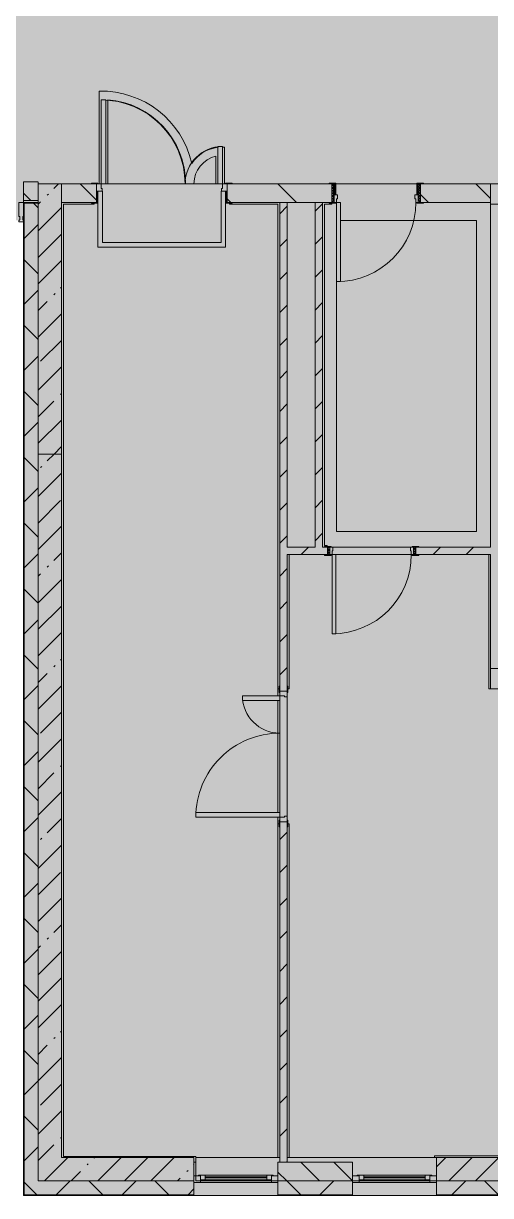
# Model space of a CAD drawing. Header units: millimetres. Extents: x 81469 to 279813, y -8553 to 29000.
# Drawn here: x 242005 to 247013, y -258 to 12321 of the extents above; entities that cross this region are included whole.
import ezdxf

# ---------------------------------------------------------------- set-up
doc = ezdxf.new("R2010")
doc.units = ezdxf.units.MM
doc.linetypes.add('200_ШТРИХ__ш1_п0_6_', pattern=[800, 500, -300])
for name, color, linetype, lineweight, true_color in [('A-DETL-18', 7, 'Continuous', 5, 0x737373), ('A-DOOR-3', 7, 'Continuous', 5, 0xb7b7b7), ('A-DOOR-4', 7, 'Continuous', 5, 0xe2e2e2), ('A-DOOR-5', 7, 'Continuous', 5, 0xaaaaaa), ('A-DOOR-FRAM-2', 7, 'Continuous', 5, 0xe2e2e2), ('A-DOOR-FRAM-3', 7, 'Continuous', 5, 0xb7b7b7), ('A-DOOR-FRAM-4', 7, 'Continuous', 5, 0xaaaaaa), ('A-FLOR-1', 7, 'Continuous', 5, 0xb7b7b7), ('A-GLAZ-2', 7, 'Continuous', 5, 0x737373), ('A-GLAZ-CWMG-3', 7, 'Continuous', 5, 0x737373), ('A-WALL-5', 7, 'Continuous', 5, 0x737373), ('A-WALL-6', 7, 'Continuous', 9, 0x737373), ('I-WALL-22', 7, 'Continuous', 5, 0x737373), ('S-COLS-2', 7, 'Continuous', 5, 0x737373)]:
    doc.layers.add(name, color=color, linetype=linetype, lineweight=lineweight, true_color=true_color)
doc.layers.add('A-DETL-GENF-1', color=7, linetype='Continuous', lineweight=9, true_color=0xc0c0c0, transparency=0.4)
for name, color, linetype, lineweight in [('A-DETL-MBND-1', 7, '200_ШТРИХ__ш1_п0_6_', 9), ('A-GLAZ-CWMG-2', 7, 'Continuous', 5), ('A-WALL', 7, 'Continuous', 9), ('A-WALL-4', 7, 'Continuous', 5), ('I-WALL-21', 7, 'Continuous', 5), ('S-COLS-1', 7, 'Continuous', 5)]:
    doc.layers.add(name, color=color, linetype=linetype, lineweight=lineweight)
pattern_1 = [(45, (152802.76, 0), (-176.7767, 176.7767), [])]
pattern_2 = [(45, (152802.76, 0), (-353.5534, 353.5534), []), (135, (152802.76, 0), (-353.5534, -353.5534), [])]
pattern_3 = [(135, (152802.76, 0), (-353.5534, -353.5534), [])]
pattern_4 = [(45, (152802.76, 0), (-285.1231, 285.1231), []), (45, (153087.9, 0), (-285.1231, 285.1231), [504.031, -100.806, 16.764, -84.042])]

# ---------------------------------------------------------------- blocks, each defined once
blk = doc.blocks.new('110_Дверь_СКБ_2Ст - Д-5_п_ Из игровой в коридор-32215844-3_4_3_птичка')
at = {"layer": 'A-DOOR-4'}
for points in [[(-638, 40), (-588, 40), (-588, 940), (-638, 940)], [(612, 440), (612, 40), (662, 40), (662, 440)]]:
    blk.add_hatch(color=256, dxfattribs=at).paths.add_polyline_path(points)
h = blk.add_hatch(color=256, dxfattribs=at)
h.paths.add_polyline_path([(-688, 40), (-688, -40), (-628, -40), (-628, -10), (-638, -10), (-638, 40)])
h.paths.add_polyline_path([(652, -40), (712, -40), (712, 40), (662, 40), (662, -10), (652, -10)])
at = {"layer": 'A-DOOR-FRAM-2'}
for points in [[(-742, 40), (-672, 40), (-672, 48), (-742, 48)], [(698, 40), (768, 40), (768, 48), (698, 48)], [(-742, -48), (-672, -48), (-672, -40), (-742, -40)], [(698, -48), (768, -48), (768, -40), (698, -40)]]:
    blk.add_hatch(color=256, dxfattribs=at).paths.add_polyline_path(points)
at = {"layer": 'A-DOOR-3'}
for p, q in [((-638, 940), (-638, 40)), ((-588, 940), (-638, 940)), ((-588, 40), (-588, 940)), ((662, 440), (612, 440)), ((612, 440), (612, 40)), ((662, 40), (662, 440)), ((-638, 40), (-588, 40)), ((612, 40), (662, 40))]:
    blk.add_line(p, q, dxfattribs=at)
for centre, radius, start, end in [((-638, 40), 900, 0, 90), ((662, 40), 400, 90, 180)]:
    blk.add_arc(centre, radius, start, end, dxfattribs=at)
at = {"layer": 'A-DOOR-FRAM-3'}
for p, q in [((-672, 48), (-742, 48)), ((-742, 48), (-742, 40)), ((-742, 40), (-672, 40)), ((-638, 40), (-688, 40)), ((-688, 40), (-688, -40)), ((-672, 40), (-672, 48)), ((-638, -10), (-638, 40)), ((662, 40), (662, -10)), ((712, 40), (662, 40)), ((768, 48), (698, 48)), ((698, 48), (698, 40)), ((698, 40), (768, 40)), ((712, -40), (712, 40)), ((768, 40), (768, 48)), ((-672, -40), (-742, -40)), ((-742, -40), (-742, -48)), ((-742, -48), (-672, -48)), ((-688, -40), (-628, -40)), ((-672, -39), (-688, -39)), ((-688, -39), (-688, -40)), ((-688, -40), (-672, -40)), ((-672, -40), (-672, -39)), ((-672, -48), (-672, -40)), ((-628, -10), (-638, -10)), ((-628, -40), (-628, -10)), ((662, -10), (652, -10)), ((652, -10), (652, -40)), ((652, -40), (712, -40)), ((712, -39), (698, -39)), ((698, -39), (698, -40)), ((698, -40), (712, -40)), ((768, -40), (698, -40)), ((698, -40), (698, -48)), ((698, -48), (768, -48)), ((712, -40), (712, -39)), ((768, -48), (768, -40))]:
    blk.add_line(p, q, dxfattribs=at)
blk = doc.blocks.new('110_Дверь_СКБ_2Ст - Д-2а_п_ Из коридора на лестницу-32215207-3_4_3_птичка')
at = {"layer": 'A-DOOR-4'}
for points in [[(-587.5, 100), (-587.5, 1000), (-637.5, 1000), (-637.5, 100)], [(662.5, 100), (662.5, 500), (612.5, 500), (612.5, 100)], [(712.5, -100), (712.5, 20), (697.5, 20), (697.5, -100)]]:
    blk.add_hatch(color=256, dxfattribs=at).paths.add_polyline_path(points)
h = blk.add_hatch(color=256, dxfattribs=at)
h.paths.add_polyline_path([(687.9, 20), (712.5, 20), (712.5, 100), (662.5, 100), (662.5, 50), (652.5, 50), (652.5, 20)])
h.paths.add_polyline_path([(-627.5, 20), (-627.5, 50), (-637.5, 50), (-637.5, 100), (-687.5, 100), (-687.5, 20)])
at = {"layer": 'A-DOOR-FRAM-2'}
for points in [[(-672.5, 100), (-672.5, 108), (-742.5, 108), (-742.5, 100)], [(-672.5, -100), (-672.5, 20), (-687.5, 20), (-687.5, -100)], [(767.5, 100), (767.5, 108), (697.5, 108), (697.5, 100)], [(-672.5, -108), (-672.5, -100), (-742.5, -100), (-742.5, -108)], [(767.5, -108), (767.5, -100), (697.5, -100), (697.5, -108)]]:
    blk.add_hatch(color=256, dxfattribs=at).paths.add_polyline_path(points)
at = {"layer": 'A-DOOR-3'}
for p, q in [((-637.5, 1000), (-637.5, 100)), ((-587.5, 1000), (-637.5, 1000)), ((-587.5, 100), (-587.5, 1000)), ((662.5, 500), (612.5, 500)), ((612.5, 500), (612.5, 100)), ((662.5, 100), (662.5, 500)), ((-637.5, 100), (-587.5, 100)), ((612.5, 100), (662.5, 100))]:
    blk.add_line(p, q, dxfattribs=at)
for centre, radius, start, end in [((-637.5, 100), 900, 0, 90), ((662.5, 100), 400, 90, 180)]:
    blk.add_arc(centre, radius, start, end, dxfattribs=at)
at = {"layer": 'A-DOOR-FRAM-3'}
for p, q in [((-672.5, 108), (-742.5, 108)), ((-742.5, 108), (-742.5, 100)), ((-742.5, 100), (-672.5, 100)), ((-637.5, 100), (-687.5, 100)), ((-687.5, 100), (-687.5, 20)), ((-687.5, 20), (-627.5, 20)), ((-672.5, 20), (-687.5, 20)), ((-687.5, 20), (-687.5, -100)), ((-672.5, 100), (-672.5, 108)), ((-672.5, -100), (-672.5, 20)), ((-637.5, 50), (-637.5, 100)), ((-627.5, 50), (-637.5, 50)), ((-627.5, 20), (-627.5, 50)), ((662.5, 50), (652.5, 50)), ((652.5, 50), (652.5, 20)), ((652.5, 20), (712.5, 20)), ((662.5, 100), (662.5, 50)), ((712.5, 100), (662.5, 100)), ((767.5, 108), (697.5, 108)), ((697.5, 108), (697.5, 100)), ((697.5, 100), (767.5, 100)), ((712.5, 20), (697.5, 20)), ((697.5, 20), (697.5, -100)), ((712.5, 20), (712.5, 100)), ((712.5, -100), (712.5, 20)), ((767.5, 100), (767.5, 108)), ((-672.5, -100), (-742.5, -100)), ((-742.5, -100), (-742.5, -108)), ((-742.5, -108), (-672.5, -108)), ((-687.5, -100), (-672.5, -100)), ((-672.5, -108), (-672.5, -100)), ((697.5, -100), (712.5, -100)), ((767.5, -100), (697.5, -100)), ((697.5, -100), (697.5, -108)), ((697.5, -108), (767.5, -108)), ((767.5, -108), (767.5, -100))]:
    blk.add_line(p, q, dxfattribs=at)
blk = doc.blocks.new('BSC_Колонна _Прямоугольная - 250х900-V130-3_4_3_птичка')
at = {"layer": 'S-COLS-1'}
h = blk.add_hatch(dxfattribs=at)
h.set_pattern_fill('FP_91', color=256, style=0, pattern_type=2)
h.set_pattern_definition([(45, (-94080, -25), (-285.1231, 285.1231), []), (45, (-93794.88, -25), (-285.1231, 285.1231), [504.031, -100.806, 16.764, -84.042])])
h.paths.add_polyline_path([(450, -125), (450, 125), (-450, 125), (-450, -125), (77, -125)])
at = {"layer": 'S-COLS-2'}
for p, q in [((450, 125), (-450, 125)), ((-450, 125), (-450, -125)), ((450, -125), (450, 125)), ((-450, -125), (450, -125))]:
    blk.add_line(p, q, dxfattribs=at)
blk = doc.blocks.new('120_Окно_СКБ_1Ст - 120_Окно_СКБ_1Ст 900х2500_h_ с форточкой-V132-3_4_3_птичка')
at = {"layer": 'A-GLAZ-2'}
for p, q in [((-450, -127), (-450, -57)), ((-450, -57), (-380, -57)), ((450, -57), (-450, -57)), ((-380, -57), (-380, -127)), ((380, -87), (-380, -87)), ((-380, -87), (-380, -127)), ((-330, -137), (-330, -87)), ((-330, -107), (330, -107)), ((330, -117), (-330, -117)), ((330, -137), (330, -87)), ((380, -127), (380, -57)), ((380, -57), (450, -57)), ((380, -127), (380, -87)), ((450, -57), (450, -127)), ((-380, -127), (-450, -127)), ((-450, -127), (-400, -127)), ((-380, -127), (-400, -127)), ((-400, -127), (-400, -137)), ((-400, -137), (400, -137)), ((400, -137), (-400, -137)), ((450, -127), (380, -127)), ((400, -127), (380, -127)), ((400, -127), (450, -127)), ((400, -137), (400, -127))]:
    blk.add_line(p, q, dxfattribs=at)
blk = doc.blocks.new('120_Окно_СКБ_1Ст - 120_Окно_СКБ_1Ст 900х2500_h_ с форточкой-22876038-3_4_3_птичка')
at = {"layer": 'A-GLAZ-2'}
for p, q in [((-450, -127), (-450, -57)), ((-450, -57), (-380, -57)), ((450, -57), (-450, -57)), ((-380, -57), (-380, -127)), ((380, -87), (-380, -87)), ((-380, -87), (-380, -127)), ((-330, -137), (-330, -87)), ((-330, -107), (330, -107)), ((330, -117), (-330, -117)), ((330, -137), (330, -87)), ((380, -127), (380, -57)), ((380, -57), (450, -57)), ((380, -127), (380, -87)), ((450, -57), (450, -127)), ((-380, -127), (-450, -127)), ((-450, -127), (-400, -127)), ((-380, -127), (-400, -127)), ((-400, -127), (-400, -137)), ((-400, -137), (400, -137)), ((400, -137), (-400, -137)), ((450, -127), (380, -127)), ((400, -127), (380, -127)), ((400, -127), (450, -127)), ((400, -137), (400, -127))]:
    blk.add_line(p, q, dxfattribs=at)
blk = doc.blocks.new('110_Дверь_СКБ_1Ст_Внутренняя1 - Д-8 950x2100h_охрана-V105-3_4_3_птичка')
at = {"layer": 'A-DOOR-4'}
h = blk.add_hatch(color=256, dxfattribs=at)
h.paths.add_polyline_path([(437.5, 100), (437.5, 60), (427.5, 60), (427.5, 20), (462.5, 20), (462.5, 100)])
h.paths.add_polyline_path([(-412.5, 100), (-437.5, 100), (-437.5, 20), (-402.5, 20), (-402.5, 60), (-412.5, 60)])
at = {"layer": 'A-DOOR-5'}
h = blk.add_hatch(dxfattribs=at)
h.set_pattern_fill('FP_6', color=256, style=0, pattern_type=2)
h.set_pattern_definition([(135, (1826.41, 164.685), (-14.14214, -14.14214), []), (225, (1826.41, 164.685), (14.14214, -14.14214), [])])
h.paths.add_polyline_path([(487.5, 100), (462.5, 100), (462.5, -100), (487.5, -100), (487.5, -34.8)])
at = {"layer": 'A-DOOR-FRAM-2'}
for points in [[(397.5, 950), (397.5, 100), (437.5, 100), (437.5, 950)], [(-492.5, 108), (-492.5, 100), (-422.5, 100), (-422.5, 108)], [(-422.5, 20), (-437.5, 20), (-437.5, -100), (-422.5, -100), (-422.5, -34.8)], [(517.5, 108), (447.5, 108), (447.5, 100), (517.5, 100)], [(462.5, 20), (447.5, 20), (447.5, -100), (462.5, -100), (462.5, -34.8)], [(-492.5, -100), (-492.5, -108), (-422.5, -108), (-422.5, -100)], [(447.5, -100), (447.5, -108), (517.5, -108), (517.5, -100)]]:
    blk.add_hatch(color=256, dxfattribs=at).paths.add_polyline_path(points)
at = {"layer": 'A-DOOR-FRAM-4'}
h = blk.add_hatch(dxfattribs=at)
h.set_pattern_fill('FP_7', color=256, style=0, pattern_type=2)
h.set_pattern_definition([(45, (-296.384, 164.685), (-14.1421, 14.1421), []), (135, (-296.384, 164.685), (-14.1421, -14.1421), [])])
h.paths.add_polyline_path([(-437.5, 100), (-462.5, 100), (-462.5, -100), (-437.5, -100), (-437.5, -34.8)])
at = {"layer": 'A-DOOR-3'}
for p, q in [((437.5, 950), (397.5, 950)), ((397.5, 950), (397.5, 100)), ((437.5, 100), (437.5, 950)), ((397.5, 100), (437.5, 100))]:
    blk.add_line(p, q, dxfattribs=at)
blk.add_arc((437.5, 100), 850, 90, 180, dxfattribs=at)
at = {"layer": 'A-DOOR-FRAM-3'}
for p, q in [((-422.5, 108), (-492.5, 108)), ((-492.5, 108), (-492.5, 100)), ((-492.5, 100), (-422.5, 100)), ((-437.5, 100), (-462.5, 100)), ((-462.5, 100), (-462.5, -100)), ((-412.5, 100), (-437.5, 100)), ((-437.5, 100), (-437.5, 20)), ((-437.5, -100), (-437.5, 100)), ((-422.5, 100), (-437.5, 100)), ((-437.5, 100), (-437.5, 99)), ((-437.5, 99), (-422.5, 99)), ((-437.5, 20), (-402.5, 20)), ((-422.5, 20), (-437.5, 20)), ((-437.5, 20), (-437.5, -100)), ((-422.5, 100), (-422.5, 108)), ((-422.5, 99), (-422.5, 100)), ((-422.5, -100), (-422.5, 20)), ((-412.5, 60), (-412.5, 100)), ((-402.5, 60), (-412.5, 60)), ((-402.5, 20), (-402.5, 60)), ((437.5, 60), (427.5, 60)), ((427.5, 60), (427.5, 20)), ((427.5, 20), (462.5, 20)), ((437.5, 100), (437.5, 60)), ((462.5, 100), (437.5, 100)), ((517.5, 108), (447.5, 108)), ((447.5, 108), (447.5, 100)), ((462.5, 100), (447.5, 100)), ((447.5, 100), (447.5, 99)), ((447.5, 100), (517.5, 100)), ((447.5, 99), (462.5, 99)), ((462.5, 20), (447.5, 20)), ((447.5, 20), (447.5, -100)), ((462.5, 20), (462.5, 100)), ((487.5, 100), (462.5, 100)), ((462.5, 100), (462.5, -100)), ((462.5, 99), (462.5, 100)), ((462.5, -100), (462.5, 20)), ((487.5, -100), (487.5, 100)), ((517.5, 100), (517.5, 108)), ((-422.5, -100), (-492.5, -100)), ((-492.5, -100), (-492.5, -108)), ((-492.5, -108), (-422.5, -108)), ((-462.5, -100), (-437.5, -100)), ((-437.5, -100), (-422.5, -100)), ((-422.5, -108), (-422.5, -100)), ((447.5, -100), (462.5, -100)), ((517.5, -100), (447.5, -100)), ((447.5, -100), (447.5, -108)), ((447.5, -108), (517.5, -108)), ((462.5, -100), (487.5, -100)), ((517.5, -108), (517.5, -100))]:
    blk.add_line(p, q, dxfattribs=at)
blk = doc.blocks.new('110_Дверь_СКБ_1Ст_Внутренняя1 - Д-8 950x2100h_охрана-V134-3_4_3_птичка')
at = {"layer": 'A-DOOR-4'}
h = blk.add_hatch(color=256, dxfattribs=at)
h.paths.add_polyline_path([(437, 40), (437, 0), (427, 0), (427, -40), (462, -40), (462, 40)])
h.paths.add_polyline_path([(-413, 40), (-438, 40), (-438, -40), (-403, -40), (-403, 0), (-413, 0)])
at = {"layer": 'A-DOOR-5'}
h = blk.add_hatch(dxfattribs=at)
h.set_pattern_fill('FP_16', color=256, style=0, pattern_type=2)
h.set_pattern_definition([(135, (1826.41, 104.685), (-14.14214, -14.14214), []), (225, (1826.41, 104.685), (14.14214, -14.14214), [])])
h.paths.add_polyline_path([(487, 40), (462, 40), (462, -40), (487, -40)])
at = {"layer": 'A-DOOR-FRAM-2'}
for points in [[(397, 890), (397, 40), (437, 40), (437, 890)], [(-493, 48), (-493, 40), (-423, 40), (-423, 48)], [(517, 48), (447, 48), (447, 40), (517, 40)], [(-423, -40), (-493, -40), (-493, -48), (-423, -48)], [(447, -40), (447, -48), (517, -48), (517, -40)]]:
    blk.add_hatch(color=256, dxfattribs=at).paths.add_polyline_path(points)
at = {"layer": 'A-DOOR-FRAM-4'}
h = blk.add_hatch(dxfattribs=at)
h.set_pattern_fill('FP_17', color=256, style=0, pattern_type=2)
h.set_pattern_definition([(45, (-296.384, 104.685), (-14.1421, 14.1421), []), (135, (-296.384, 104.685), (-14.1421, -14.1421), [])])
h.paths.add_polyline_path([(-438, 40), (-463, 40), (-463, -40), (-438, -40)])
at = {"layer": 'A-DOOR-3'}
for p, q in [((437, 890), (397, 890)), ((397, 890), (397, 40)), ((437, 40), (437, 890)), ((397, 40), (437, 40))]:
    blk.add_line(p, q, dxfattribs=at)
blk.add_arc((437, 40), 850, 90, 180, dxfattribs=at)
at = {"layer": 'A-DOOR-FRAM-3'}
for p, q in [((-423, 48), (-493, 48)), ((-493, 48), (-493, 40)), ((-493, 40), (-423, 40)), ((-438, 40), (-463, 40)), ((-463, 40), (-463, -40)), ((-413, 40), (-438, 40)), ((-438, 40), (-438, -40)), ((-438, -40), (-438, 40)), ((-423, 40), (-438, 40)), ((-438, 40), (-438, 39)), ((-438, 39), (-423, 39)), ((-423, 40), (-423, 48)), ((-423, 39), (-423, 40)), ((-413, 0), (-413, 40)), ((-403, 0), (-413, 0)), ((-403, -40), (-403, 0)), ((437, 0), (427, 0)), ((427, 0), (427, -40)), ((437, 40), (437, 0)), ((462, 40), (437, 40)), ((517, 48), (447, 48)), ((447, 48), (447, 40)), ((462, 40), (447, 40)), ((447, 40), (447, 39)), ((447, 40), (517, 40)), ((447, 39), (462, 39)), ((462, -40), (462, 40)), ((487, 40), (462, 40)), ((462, 40), (462, -40)), ((462, 39), (462, 40)), ((487, -40), (487, 40)), ((517, 40), (517, 48)), ((-423, -40), (-493, -40)), ((-493, -40), (-493, -48)), ((-493, -48), (-423, -48)), ((-463, -40), (-438, -40)), ((-423, -39), (-438, -39)), ((-438, -39), (-438, -40)), ((-438, -40), (-403, -40)), ((-438, -40), (-423, -40)), ((-423, -40), (-423, -39)), ((-423, -48), (-423, -40)), ((427, -40), (462, -40)), ((462, -39), (447, -39)), ((447, -39), (447, -40)), ((447, -40), (462, -40)), ((517, -40), (447, -40)), ((447, -40), (447, -48)), ((447, -48), (517, -48)), ((462, -40), (462, -39)), ((462, -40), (487, -40)), ((517, -48), (517, -40))]:
    blk.add_line(p, q, dxfattribs=at)
blk = doc.blocks.new('Прямоугольный импост - Импост структурный с накладкой - 190мм-33184356-3_4_3_птичка')
at = {"layer": 'A-GLAZ-CWMG-2'}
for p, q in [((-50, 2), (-50, 17)), ((-50, 17), (0, 17)), ((0, 17), (0, 2))]:
    blk.add_line(p, q, dxfattribs=at)
at = {"layer": 'A-GLAZ-CWMG-3'}
for p, q in [((-40, 0), (-50, 0)), ((-40, -40), (-40, 0)), ((0, 0), (-10, 0)), ((-10, 0), (-10, -40)), ((-50, -190), (-50, -40)), ((-50, -40), (-40, -40)), ((-10, -40), (0, -40)), ((0, -40), (0, -190)), ((0, -190), (-50, -190))]:
    blk.add_line(p, q, dxfattribs=at)

msp = doc.modelspace()

# ---------------------------------------------------------------- hatches: boundary and pattern name
at = {"layer": 'A-DETL-GENF-1'}
msp.add_hatch(color=256, dxfattribs=at).paths.add_polyline_path([(278035.8, -258), (278035.8, 21479), (246135.8, 21479), (246135.8, 27379), (237372.8, 27379), (237372.8, 10208.3), (242012.8, 10208.3), (242012.8, -258), (276790.3, -258)])
at = {"layer": 'A-WALL-4'}
h = msp.add_hatch(dxfattribs=at)
h.set_pattern_fill('FP_68', color=256, style=0, pattern_type=2)
h.set_pattern_definition(pattern_2)
h.paths.add_polyline_path([(242012.8, -100), (242162.8, -100), (242162.8, 10392), (242012.8, 10392), (242012.8, 1965.8)])
h = msp.add_hatch(dxfattribs=at)
h.set_pattern_fill('FP_66', color=256, style=0, pattern_type=2)
h.set_pattern_definition([(135, (152802.76, 0), (-176.7767, -176.7767), [])])
h.paths.add_polyline_path([(274232.8, -100), (274232.8, 100), (273932.8, 100), (273932.8, -100), (273993.7, -100)])
h.paths.add_polyline_path([(263532.8, -100), (264432.8, -100), (264432.8, 100), (263532.8, 100)])
h.paths.add_polyline_path([(266232.8, -100), (266482.8, -100), (266482.8, 100), (266232.8, 100)])
h.paths.add_polyline_path([(272132.8, -100), (272129.3, 100), (271632.8, 100), (271632.8, -100), (272129.3, -100)])
h.paths.add_polyline_path([(261732.8, -100), (262632.8, -100), (262632.8, 100), (261732.8, 100)])
h.paths.add_polyline_path([(268782.8, -100), (269832.8, -100), (269832.8, 100), (268782.8, 100)])
h.paths.add_polyline_path([(247425.9, -100), (247582.8, -100), (247582.8, 100), (247332.8, 100), (247332.8, -100)])
h.paths.add_polyline_path([(253632.8, -100), (254532.8, -100), (254532.8, 100), (253632.8, 100)])
h.paths.add_polyline_path([(250932.8, -100), (250932.8, 100), (249882.8, 100), (249882.8, -100), (250688.6, -100)])
h.paths.add_polyline_path([(255682.8, -100), (255682.8, 100), (255432.8, 100), (255432.8, -100)])
h.paths.add_polyline_path([(257982.8, -100), (259032.8, -100), (259032.8, 100), (257982.8, 100)])
h.paths.add_polyline_path([(245095.4, -100), (245532.8, -100), (245532.8, 100), (244732.8, 100), (244732.8, -100)])
h = msp.add_hatch(dxfattribs=at)
h.set_pattern_fill('FP_68', color=256, style=0, pattern_type=2)
h.set_pattern_definition(pattern_2)
h.paths.add_polyline_path([(273032.8, -250), (274232.8, -250), (274232.8, -100), (273032.8, -100)])
h.paths.add_polyline_path([(276790.3, -250), (277882.8, -250), (277882.8, -100), (276532.8, -100), (276532.8, -250)])
h.paths.add_polyline_path([(260010.7, -250), (260832.8, -250), (260832.8, -100), (259932.8, -100), (259932.8, -250)])
h.paths.add_polyline_path([(264432.8, -250), (264432.8, -100), (263532.8, -100), (263532.8, -250), (263739.5, -250)])
h.paths.add_polyline_path([(265603.9, -250), (266482.8, -250), (266482.8, -100), (265332.8, -100), (265332.8, -250)])
h.paths.add_polyline_path([(262632.8, -250), (262632.8, -100), (261732.8, -100), (261732.8, -250), (262341.2, -250)])
h.paths.add_polyline_path([(268782.8, -250), (269832.8, -250), (269832.8, -100), (268782.8, -100)])
h.paths.add_polyline_path([(272132.8, -250), (272129.3, -100), (270732.8, -100), (270732.8, -250), (272129.3, -250)])
h.paths.add_polyline_path([(251832.8, -250), (252732.8, -250), (252732.8, -100), (251832.8, -100)])
h.paths.add_polyline_path([(259032.8, -250), (259032.8, -100), (257982.8, -100), (257982.8, -250), (258146.3, -250)])
h.paths.add_polyline_path([(250688.6, -250), (250932.8, -250), (250932.8, -100), (249882.8, -100), (249882.8, -250)])
h.paths.add_polyline_path([(255682.8, -250), (255682.8, -100), (253632.8, -100), (253632.8, -250), (255349.7, -250)])
h.paths.add_polyline_path([(246959.8, -250), (247582.8, -250), (247582.8, -100), (246432.8, -100), (246432.8, -250)])
h.paths.add_polyline_path([(245532.8, -250), (245532.8, -100), (244732.8, -100), (244732.8, -250), (245095.4, -250)])
h.paths.add_polyline_path([(243697.1, -250), (243832.8, -250), (243832.8, -100), (242012.8, -100), (242012.8, -250), (243231, -250)])
at = {"layer": 'I-WALL-21'}
h = msp.add_hatch(dxfattribs=at)
h.set_pattern_fill('FP_67', color=256, style=0, pattern_type=2)
h.set_pattern_definition(pattern_3)
h.paths.add_polyline_path([(242162.8, 10420), (242162.8, 10620), (242006.3, 10620), (242006.3, 10420), (242090.2, 10420)])
h = msp.add_hatch(dxfattribs=at)
h.set_pattern_fill('FP_64', color=256, style=0, pattern_type=2)
h.set_pattern_definition(pattern_4)
h.paths.add_polyline_path([(242162.8, 7700), (242412.8, 7700), (242412.8, 10600), (242162.8, 10600), (242162.8, 8907.2)])
h = msp.add_hatch(dxfattribs=at)
h.set_pattern_fill('FP_67', color=256, style=0, pattern_type=2)
h.set_pattern_definition(pattern_3)
h.paths.add_polyline_path([(254412.8, 10400), (256447.8, 10400), (256447.8, 10600), (254412.8, 10600)])
h.paths.add_polyline_path([(258146.3, 10400), (259932.8, 10400), (259932.8, 10600), (257897.8, 10600), (257897.8, 10400), (257927.8, 10400)])
h.paths.add_polyline_path([(242732.8, 10400), (242787.8, 10400), (242787.8, 10600), (242412.8, 10600), (242412.8, 10400), (242587.8, 10400)])
h.paths.add_polyline_path([(244242.8, 10400), (245312.8, 10400), (245312.8, 10600), (244187.8, 10600), (244187.8, 10400)])
h.paths.add_polyline_path([(246959.8, 10400), (247012.8, 10400), (247012.8, 10600), (246262.8, 10600), (246262.8, 10400), (246292.8, 10400)])
h = msp.add_hatch(dxfattribs=at)
h.set_pattern_fill('FP_69', color=256, style=0, pattern_type=2)
h.set_pattern_definition(pattern_1)
h.paths.add_polyline_path([(244832.8, 100), (244832.8, 3755), (244752.8, 3755), (244752.8, 100)])
h.paths.add_polyline_path([(244802.8, 5155), (244832.8, 5155), (244832.8, 10400), (244752.8, 10400), (244752.8, 5155)])
h = msp.add_hatch(dxfattribs=at)
h.set_pattern_fill('FP_69', color=256, style=0, pattern_type=2)
h.set_pattern_definition(pattern_1)
h.paths.add_polyline_path([(245212.8, 6700), (245212.8, 10400), (245132.8, 10400), (245132.8, 6700)])
h = msp.add_hatch(dxfattribs=at)
h.set_pattern_fill('FP_64', color=256, style=0, pattern_type=2)
h.set_pattern_definition(pattern_4)
h.paths.add_polyline_path([(242412.8, 100), (242412.8, 7700), (242162.8, 7700), (242162.8, 100)])
h = msp.add_hatch(dxfattribs=at)
h.set_pattern_fill('FP_69', color=256, style=0, pattern_type=2)
h.set_pattern_definition(pattern_1)
h.paths.add_polyline_path([(246959.8, 6620), (247012.8, 6620), (247012.8, 6700), (246212.8, 6700), (246212.8, 6620), (246242.8, 6620)])
h.paths.add_polyline_path([(245095.4, 6620), (245262.8, 6620), (245262.8, 6700), (244832.8, 6700), (244832.8, 6620)])
h = msp.add_hatch(dxfattribs=at)
h.set_pattern_fill('FP_64', color=256, style=0, pattern_type=2)
h.set_pattern_definition(pattern_4)
h.paths.add_polyline_path([(243231, -100), (243832.8, -100), (243832.8, 150), (242412.8, 150), (242412.8, 100), (242162.8, 100), (242162.8, -100)])

# ---------------------------------------------------------------- linework, layer by layer
at = {"layer": 'A-DETL-18'}
for p, q in [((245402.8, 10207.5), (246862.8, 10207.5)), ((246862.8, 10207.5), (246862.8, 6867.5)), ((245362.8, 6867.5), (245362.8, 9550)), ((246862.8, 6867.5), (245362.8, 6867.5))]:
    msp.add_line(p, q, dxfattribs=at)
at = {"layer": 'A-DETL-MBND-1'}
msp.add_line((242004.8, 10400), (242004.8, 10510), dxfattribs=at)
at = {"layer": 'A-FLOR-1'}
for p, q in [((242817.8, 11594.8), (242817.8, 10600)), ((242907.8, 10600), (242907.8, 11502.3)), ((244158.9, 10600), (244158.9, 10994.4)), ((244068.9, 10897.1), (244068.9, 10600)), ((242887.8, 10600), (242907.8, 10600)), ((242907.8, 10600), (243742.8, 10600)), ((243742.8, 10600), (242907.8, 10600)), ((243742.8, 10600), (243832.8, 10600)), ((243832.8, 10600), (244068.9, 10600)), ((244087.8, 10600), (243832.8, 10600)), ((245352.8, 10600), (246222.8, 10600)), ((246222.8, 10600), (245352.8, 10600)), ((242852.8, 9970), (242852.8, 10520)), ((244122.8, 10520), (244122.8, 9970)), ((242762.8, 10380), (242432.8, 10380)), ((242432.8, 10380), (242432.8, 160)), ((242762.8, 10392), (242762.8, 10380)), ((242802.8, 10392), (242802.8, 9920)), ((244172.8, 9920), (244172.8, 10392)), ((244212.8, 10380), (244212.8, 10392)), ((244732.8, 10380), (244212.8, 10380)), ((244732.8, 10380), (244732.8, 5105)), ((245312.8, 10380), (245232.8, 10380)), ((245232.8, 10380), (245232.8, 6720)), ((245312.8, 10392), (245312.8, 10380)), ((244122.8, 9970), (242852.8, 9970)), ((242802.8, 9920), (244172.8, 9920)), ((245232.8, 6720), (245262.8, 6720)), ((245262.8, 6720), (245262.8, 6708)), ((244852.8, 6620), (244852.8, 5180)), ((246993.8, 5180), (246993.8, 6620)), ((244744.8, 5180), (244732.8, 5180)), ((244852.8, 5180), (244840.8, 5180)), ((247012.8, 5180), (246993.8, 5180)), ((244732.8, 3855), (244732.8, 5055)), ((244732.8, 3805), (244732.8, 150)), ((244732.8, 3730), (244744.8, 3730)), ((244840.8, 3730), (244852.8, 3730)), ((244852.8, 3730), (244852.8, 150)), ((242432.8, 160), (243852.8, 160)), ((243852.8, 160), (243852.8, 120)), ((246412.3, 150), (246412.3, 170)), ((246412.3, 170), (247352.3, 170))]:
    msp.add_line(p, q, dxfattribs=at)
for centre, radius, start, end in [((242837.8, 10600), 995, 12.67054, 91.1511), ((242837.8, 10600), 905, 0, 85.56313), ((244137.8, 10600), 395, 97.27853, 146.45952), ((244137.8, 10600), 395, 86.92799, 90.00404), ((244137.8, 10600), 305, 103.0427, 180)]:
    msp.add_arc(centre, radius, start, end, dxfattribs=at)
at = {"layer": 'A-WALL'}
msp.add_line((242009.8, 10395), (242009.8, -253), dxfattribs=at)
at = {"layer": 'A-WALL-4'}
msp.add_line((242004.8, 10400), (242004.8, -258), dxfattribs=at)
at = {"layer": 'A-WALL-5'}
for p, q in [((242162.8, 10400), (242004.8, 10400)), ((243832.8, 100), (243853.3, 100)), ((244752.8, 100), (244732.8, 100)), ((244732.8, 100), (244732.8, -258)), ((245532.8, 100), (244832.8, 100)), ((245532.8, -258), (245532.8, 100)), ((243832.8, -100), (242162.8, -100)), ((243832.8, -258), (243832.8, -100)), ((243853.3, -100), (243853.3, -100)), ((243853.3, -100), (244732.8, -100)), ((245532.8, -100), (246432.8, -100)), ((246432.8, -100), (246432.8, -258)), ((242004.8, -258), (249882.8, -258))]:
    msp.add_line(p, q, dxfattribs=at)
at = {"layer": 'A-WALL-6'}
for p, q in [((242412.8, 10400), (242412.8, 10600)), ((247012.8, 10600), (247012.8, 10400)), ((242162.8, 10395), (242009.8, 10395)), ((242012.8, 10392), (242012.8, -250)), ((242162.8, 10392), (242012.8, 10392)), ((244832.8, 10400), (244752.8, 10400)), ((245212.8, 10400), (245132.8, 10400)), ((247012.8, 5400), (247092.8, 5400)), ((244752.8, 100), (244832.8, 100)), ((244732.8, -100), (245532.8, -100)), ((245532.8, -100), (244732.8, -100)), ((242012.8, -250), (243832.8, -250)), ((244732.8, -250), (245532.8, -250)), ((246432.8, -250), (247582.8, -250)), ((242012.8, -253), (243832.8, -253)), ((244732.8, -253), (245532.8, -253)), ((246432.8, -253), (247582.8, -253))]:
    msp.add_line(p, q, dxfattribs=at)
at = {"layer": 'I-WALL-22'}
for p, q in [((242162.8, 10620), (242006.3, 10620)), ((242006.3, 10620), (242006.3, 10420)), ((242162.8, 10420), (242162.8, 10618.4)), ((242732.8, 10600), (242162.8, 10600)), ((242162.8, 10600), (242162.8, 10400)), ((245282.8, 10600), (244242.8, 10600)), ((251302.8, 10600), (246292.8, 10600)), ((242006.3, 10420), (242162.8, 10420)), ((242162.8, 10400), (242162.8, -100)), ((242412.8, 10400), (242732.8, 10400)), ((242412.8, 150), (242412.8, 10400)), ((244242.8, 10400), (244752.8, 10400)), ((244752.8, 10400), (244752.8, 5210)), ((244832.8, 6700), (244832.8, 10400)), ((244832.8, 10400), (245132.8, 10400)), ((245132.8, 10400), (245132.8, 6700)), ((245212.8, 6700), (245212.8, 10400)), ((245212.8, 10400), (245282.8, 10400)), ((246292.8, 10400), (247012.8, 10400)), ((247012.8, 10400), (247012.8, 6700)), ((247012.8, 10380), (254412.8, 10380)), ((242162.8, 7700), (242412.8, 7700)), ((245132.8, 6700), (244832.8, 6700)), ((245232.8, 6700), (245212.8, 6700)), ((245322.8, 6700), (246152.8, 6700)), ((247012.8, 6700), (246242.8, 6700)), ((244832.8, 6620), (245232.8, 6620)), ((244832.8, 5210), (244832.8, 6620)), ((246162.8, 6620), (245352.8, 6620)), ((246242.8, 6620), (247012.8, 6620)), ((247012.8, 6620), (247012.8, 5180)), ((247012.8, 5180), (252432.8, 5180)), ((244752.8, 3855), (244752.8, 5055)), ((244832.8, 5095), (244832.8, 3815)), ((244752.8, 3700), (244752.8, 100)), ((244832.8, 100), (244832.8, 3700)), ((243832.8, 150), (242412.8, 150)), ((243832.8, -100), (243832.8, 150)), ((243853.3, 150), (244752.8, 150)), ((243853.3, -100), (243853.3, 150)), ((244832.8, 150), (246432.8, 150)), ((242162.8, -100), (243832.8, -100))]:
    msp.add_line(p, q, dxfattribs=at)

# ---------------------------------------------------------------- block references
at = {"layer": 'A-DOOR-3'}
msp.add_blockref('110_Дверь_СКБ_2Ст - Д-2а_п_ Из коридора на лестницу-32215207-3_4_3_птичка', (243475.3, 10500), dxfattribs=at)
for name, p, rotation in [('110_Дверь_СКБ_1Ст_Внутренняя1 - Д-8 950x2100h_охрана-V105-3_4_3_птичка', (245800.3, 10500), 180), ('110_Дверь_СКБ_1Ст_Внутренняя1 - Д-8 950x2100h_охрана-V134-3_4_3_птичка', (245750.3, 6660), 180), ('110_Дверь_СКБ_2Ст - Д-5_п_ Из игровой в коридор-32215844-3_4_3_птичка', (244792.8, 4442.5), 89.99999999999991)]:
    msp.add_blockref(name, p, dxfattribs=dict(at, rotation=rotation))
at = {"layer": 'A-GLAZ-2', "rotation": 180}
for name, p in [('120_Окно_СКБ_1Ст - 120_Окно_СКБ_1Ст 900х2500_h_ с форточкой-V132-3_4_3_птичка', (244282.8, -175)), ('120_Окно_СКБ_1Ст - 120_Окно_СКБ_1Ст 900х2500_h_ с форточкой-22876038-3_4_3_птичка', (245982.8, -175))]:
    msp.add_blockref(name, p, dxfattribs=at)
at = {"layer": 'A-GLAZ-CWMG-2', "extrusion": (0, 0, -1), "rotation": 180}
msp.add_blockref('Прямоугольный импост - Импост структурный с накладкой - 190мм-33184356-3_4_3_птичка', (-242006.3, 10210), dxfattribs=at)
at = {"layer": 'S-COLS-2'}
msp.add_blockref('BSC_Колонна _Прямоугольная - 250х900-V130-3_4_3_птичка', (246882.8, 25), dxfattribs=at)

doc.saveas('drawing.dxf')
